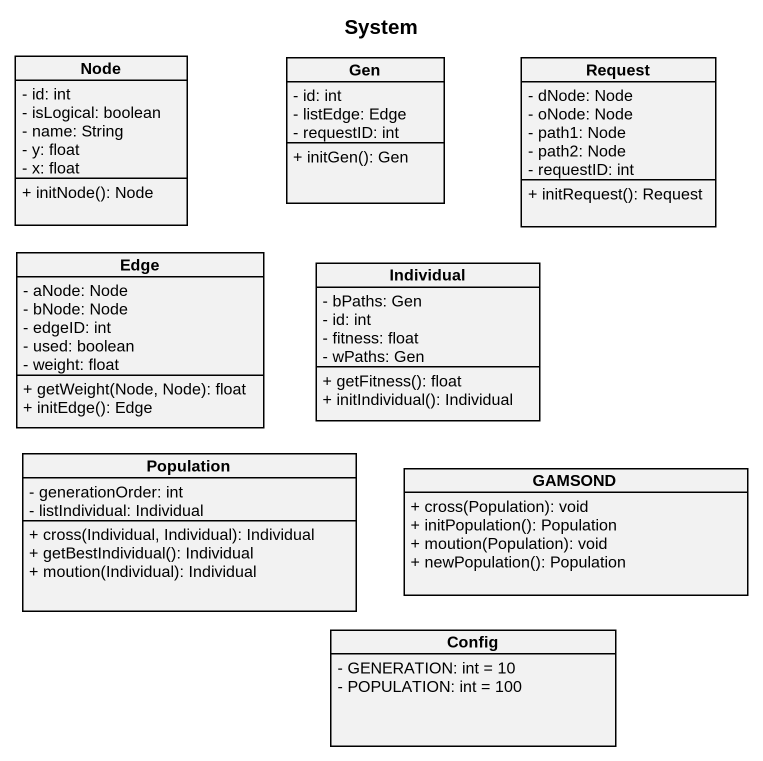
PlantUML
@startuml
title System
hide circle
hide empty members
skinparam classAttributeIconSize 0
class "Node" as Node_ {
  - id: int
  - isLogical: boolean
  - name: String
  - y: float
  - x: float
  + initNode(): Node
}
class Gen {
  - id: int
  - listEdge: Edge
  - requestID: int
  + initGen(): Gen
}
class Request {
  - dNode: Node
  - oNode: Node
  - path1: Node
  - path2: Node
  - requestID: int
  + initRequest(): Request
}
class Edge {
  - aNode: Node
  - bNode: Node
  - edgeID: int
  - used: boolean
  - weight: float
  + getWeight(Node, Node): float
  + initEdge(): Edge
}
class Individual {
  - bPaths: Gen
  - id: int
  - fitness: float
  - wPaths: Gen
  + getFitness(): float
  + initIndividual(): Individual
}
class Population {
  - generationOrder: int
  - listIndividual: Individual
  + cross(Individual, Individual): Individual
  + getBestIndividual(): Individual
  + moution(Individual): Individual
}
class GAMSOND {
  + cross(Population): void
  + initPopulation(): Population
  + moution(Population): void
  + newPopulation(): Population
}
class Config {
  - GENERATION: int = 10
  - POPULATION: int = 100
}
@enduml
